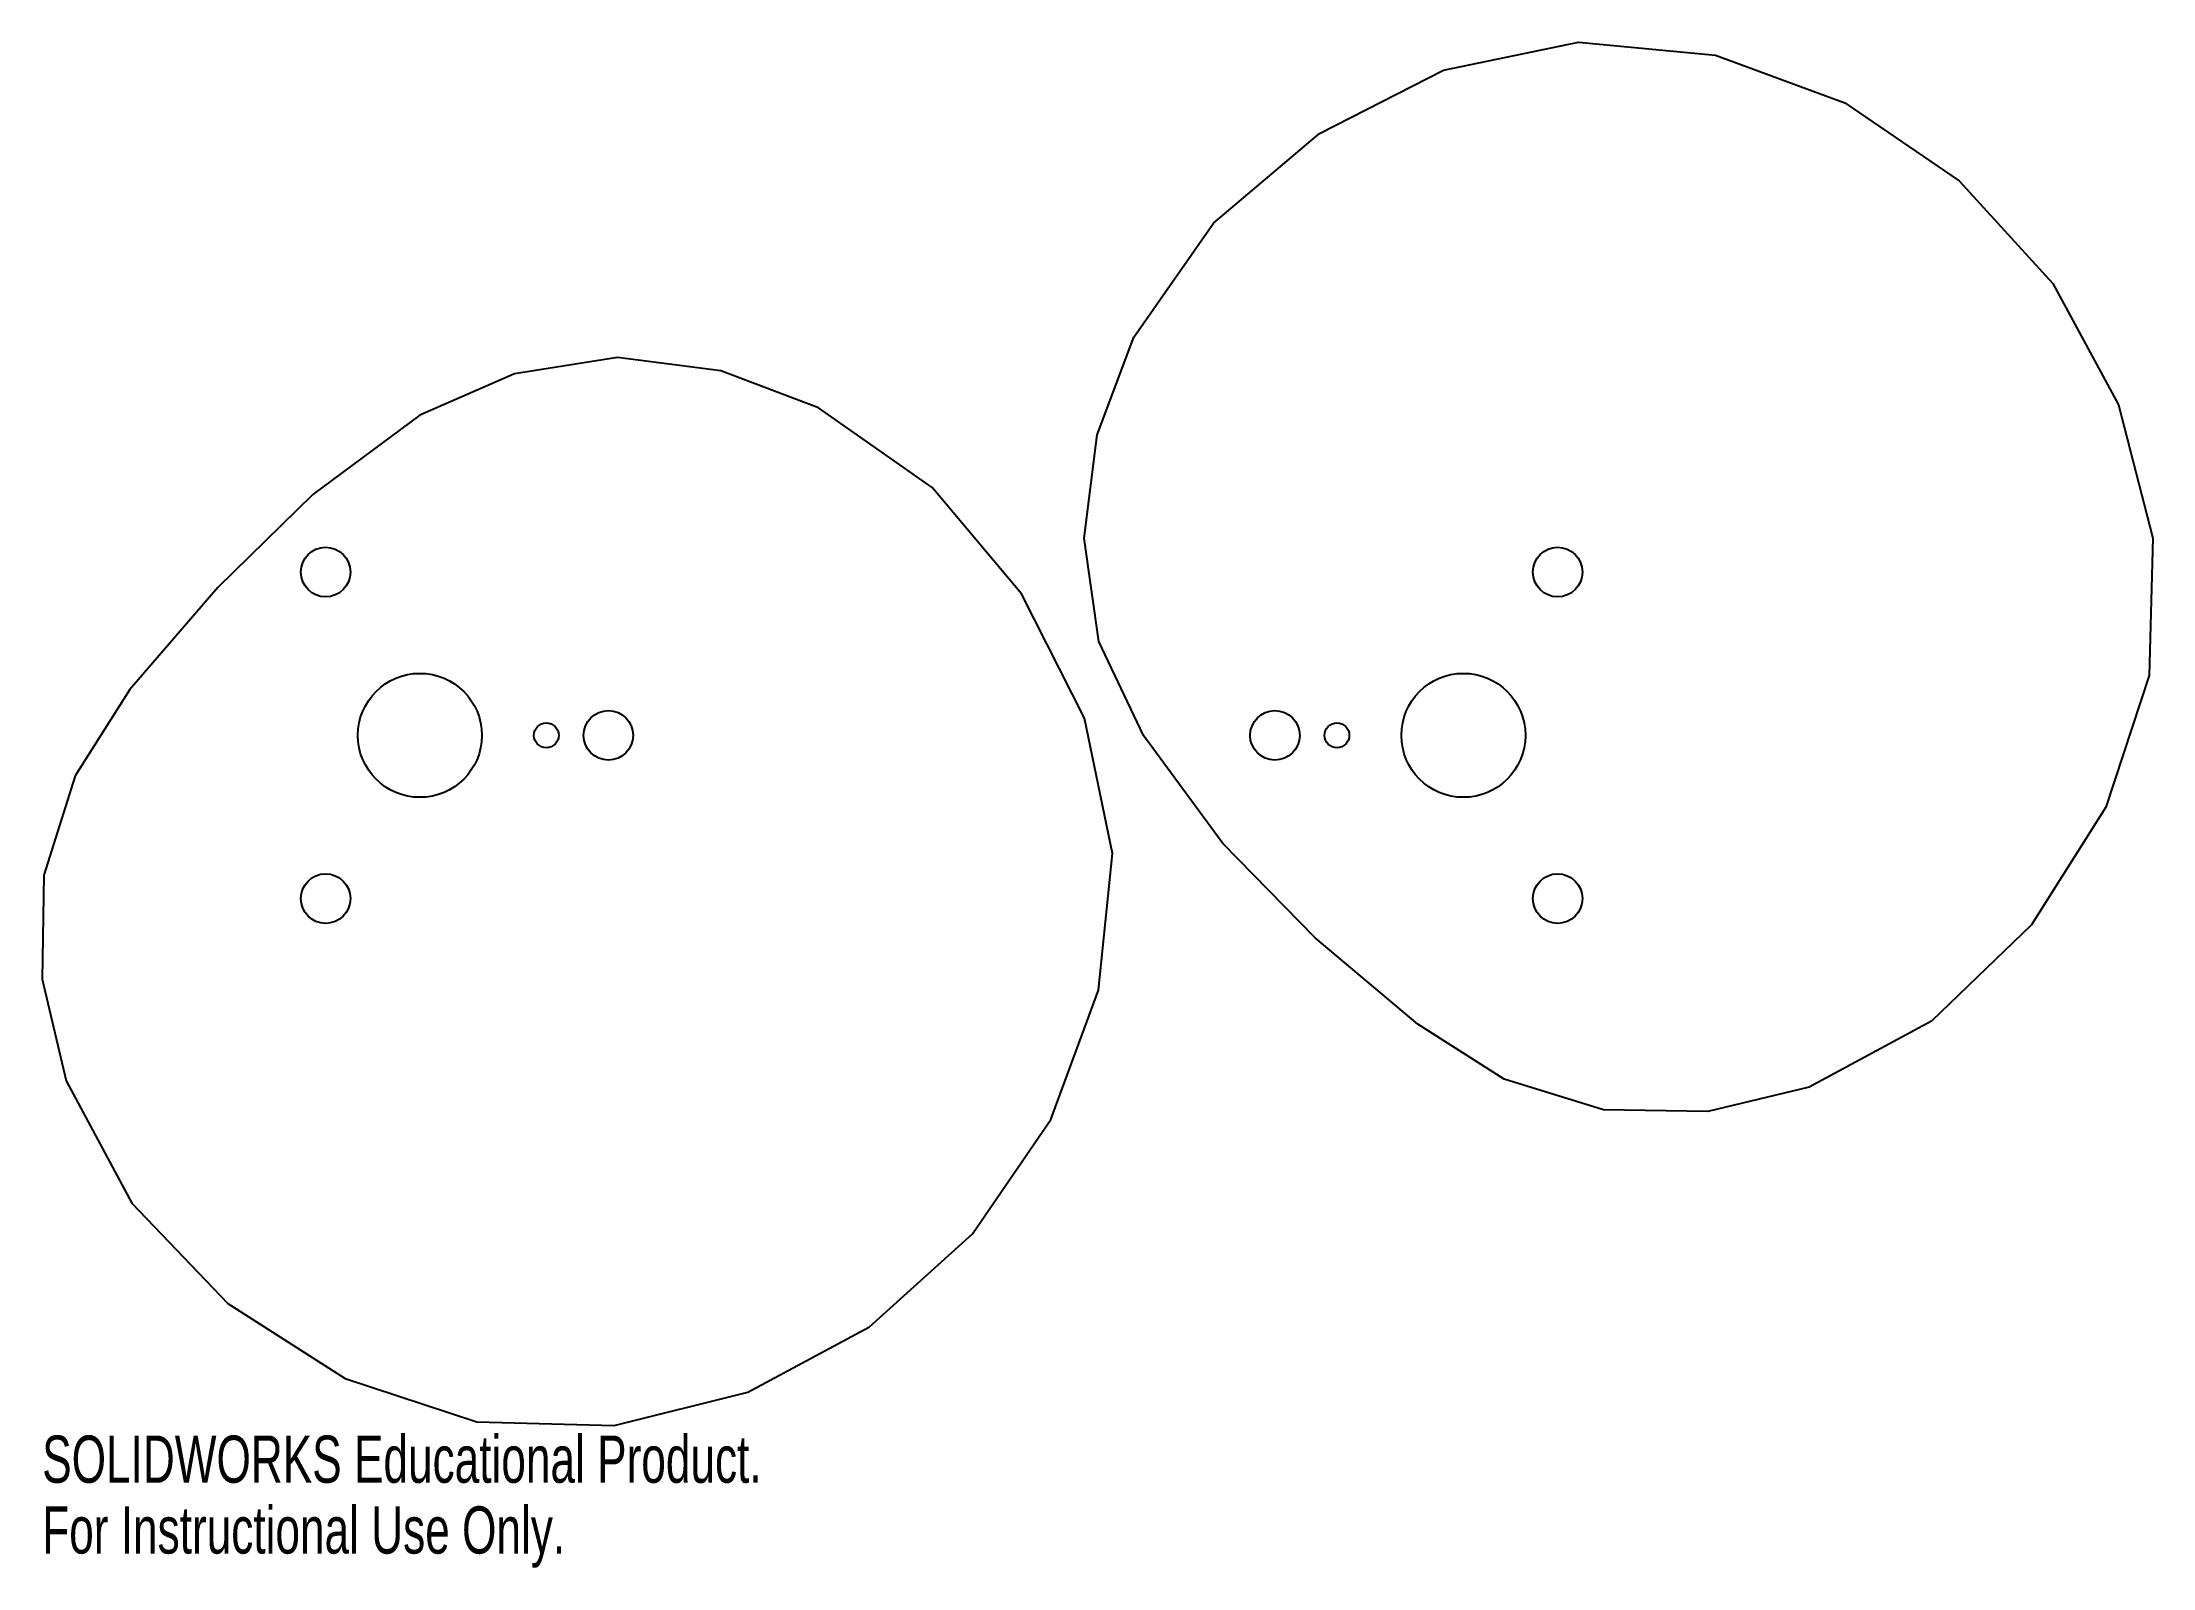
# Model space of a CAD drawing. Header units: inches. Extents: x -1.52 to 6.99, y -3.36 to 2.8.
import ezdxf

# ---------------------------------------------------------------- set-up
doc = ezdxf.new("R2010")
doc.units = ezdxf.units.IN
doc.header["$MEASUREMENT"] = 0
doc.styles.add('SLDTEXTSTYLE0', font='TXT', dxfattribs={"width": 0.7})

msp = doc.modelspace()

# ---------------------------------------------------------------- linework, layer by layer
at = {"color": 7, "linetype": 'Continuous', "flags": 128}
for points in [[(2.9171, 0), (2.737, 0.3789), (2.679, 0.7951), (2.7308, 1.2121), (2.879, 1.6056), (3.1995, 2.0651), (3.627, 2.4269), (4.1275, 2.6821), (4.6723, 2.795), (5.2245, 2.7429), (5.746, 2.5511), (6.2068, 2.2359), (6.5849, 1.8227), (6.8497, 1.3329), (6.9874, 0.7953), (6.9728, 0.2407), (6.7981, -0.2903), (6.4986, -0.7647), (6.0947, -1.1528), (5.6021, -1.4191), (5.1932, -1.5167), (4.773, -1.5097), (4.3723, -1.386), (4.0245, -1.165), (3.6105, -0.816), (3.2377, -0.4364), (2.9171, 0)], [(0, 1.2905), (-0.4318, 0.9711), (-0.8149, 0.5955), (-1.1689, 0.1854), (-1.3893, -0.1628), (-1.516, -0.5636), (-1.5228, -0.9838), (-1.4262, -1.3929), (-1.1612, -1.8863), (-0.7742, -2.2912), (-0.3008, -2.593), (0.2295, -2.7687), (0.7839, -2.7836), (1.3223, -2.6489), (1.8129, -2.3856), (2.2289, -2.0097), (2.5435, -1.5486), (2.7369, -1.0278), (2.7927, -0.476), (2.6801, 0.0691), (2.4256, 0.5705), (2.0656, 0.9992), (1.6069, 1.3211), (1.2139, 1.4699), (0.7966, 1.5237), (0.3822, 1.4582), (0, 1.2905)]]:
    msp.add_lwpolyline(points, dxfattribs=at)
at = {"color": 7, "linetype": 'Continuous'}
for centre, radius in [((-0.38, 0.6582), 0.1), ((4.5877, 0.6582), 0.1), ((0, 0), 0.25), ((4.2077, 0), 0.25), ((0.76, 0), 0.1), ((3.4477, 0), 0.1), ((0.51, 0), 0.05), ((3.6977, 0), 0.05), ((-0.38, -0.6582), 0.1), ((4.5877, -0.6582), 0.1)]:
    msp.add_circle(centre, radius, dxfattribs=at)

# ---------------------------------------------------------------- texts
at = {"color": 7, "linetype": 'Continuous', "char_height": 0.1903, "attachment_point": 1, "style": 'SLDTEXTSTYLE0'}
for s, insert in [('SOLIDWORKS Educational Product.', (-1.5228, -2.8237)), ('For Instructional Use Only.', (-1.5228, -3.1092))]:
    msp.add_mtext(s, dxfattribs=dict(at, insert=insert))

doc.saveas('drawing.dxf')
